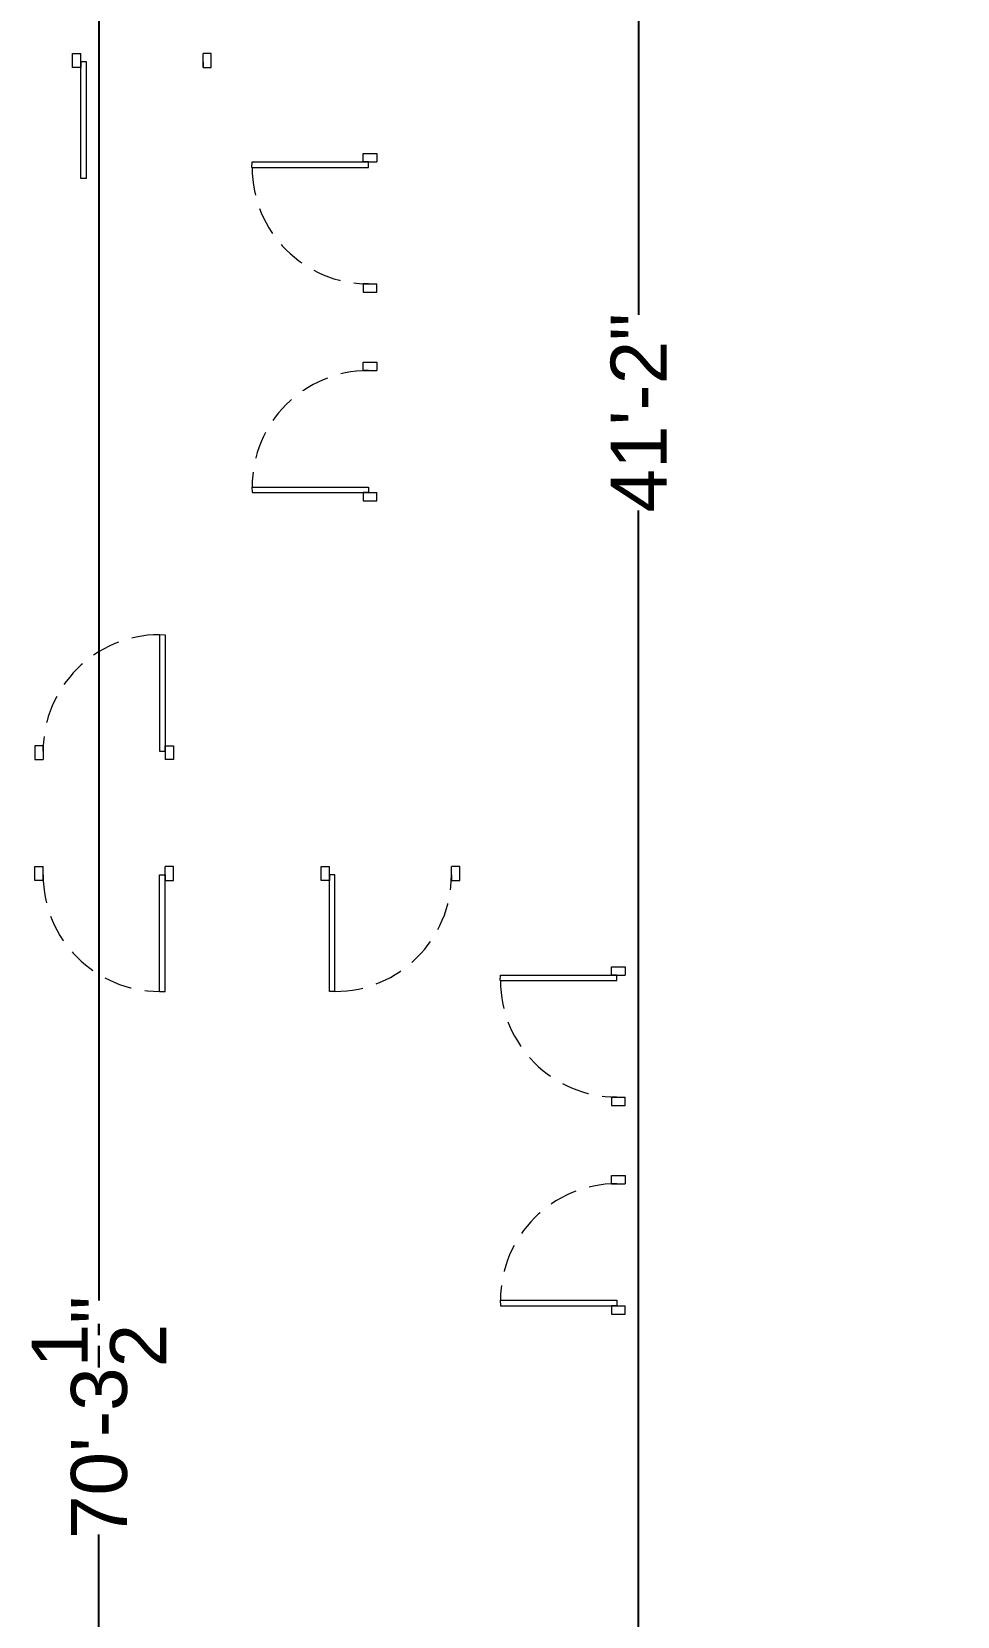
# Model space of a CAD drawing. Header units: inches. Extents: x 845 to 17085, y 908 to 10810.
# Drawn here: x 3752.3 to 3913.3, y 1627.5 to 1903.1 of the extents above; entities that cross this region are included whole.
import ezdxf

# ---------------------------------------------------------------- set-up
doc = ezdxf.new("R2010")
doc.units = ezdxf.units.IN
doc.header["$LTSCALE"] = 15
doc.header["$MEASUREMENT"] = 0
for name, pattern in [('ACAD_ISO04W100', [30.5, 24, -3, 0.5, -3]), ('CONTINUA', [0]), ('DASHED2', [0.375, 0.25, -0.125])]:
    doc.linetypes.add(name, pattern=pattern)
for name, color, linetype, lineweight in [('GRID', 8, 'ACAD_ISO04W100', 5), ('humans', 7, 'Continuous', 15), ('SLD', 140, 'Continuous', 9), ('WIND & DOOR', 160, 'Continuous', 9), ('window and door', 170, 'Continuous', 9)]:
    doc.layers.add(name, color=color, linetype=linetype, lineweight=lineweight)
doc.styles.get("Standard").update_dxf_attribs({"font": 'arial.ttf'})
doc.dimstyles.get("Standard").update_dxf_attribs({"dimtxt": 9.75, "dimasz": 6.25, "dimexe": 0.18, "dimexo": 0.0625, "dimgap": 0.09, "dimtad": 0, "dimdec": 1, "dimzin": 0, "dimdsep": 46, "dimlunit": 4, "dimtxsty": 'Standard', "dimblk": 'ARCHTICK', "dimcen": 0.09, "dimadec": 0, "dimazin": 0, "dimtfac": 1, "dimtdec": 1, "dimtofl": 0, "dimtmove": 0, "dimatfit": 3, "dimldrblk": 'ARCHTICK', "dimfxl": 1, "dimtolj": 1, "dimtzin": 0, "dimlwd": 25, "dimarcsym": 0})

# ---------------------------------------------------------------- blocks, each defined once
blk = doc.blocks.new('_ArchTick')
at = {"layer": 'GRID', "color": 0, "const_width": 0.15}
blk.add_lwpolyline([(-0.5, -0.5), (0.5, 0.5)], dxfattribs=at)
blk = doc.blocks.new('*D354')
at = {"layer": 'Defpoints', "color": 0, "linetype": 'ByBlock', "lineweight": 211, "transparency": 16777216}
for p in [(3917.45, 2083.84), (3857.86, 1589.87), (3917.45, 1589.87)]:
    blk.add_point(p, dxfattribs=at)
at = {"layer": 'humans', "color": 0, "linetype": 'ByBlock', "lineweight": -2, "transparency": 16777216}
for p, q in [((3917.38, 2083.84), (3857.68, 2083.84)), ((3917.38, 1589.87), (3857.68, 1589.87))]:
    blk.add_line(p, q, dxfattribs=at)
at = {"layer": 'humans', "color": 0, "linetype": 'Continuous', "lineweight": 25, "transparency": 16777216}
for p, q in [((3857.86, 2083.84), (3857.86, 1853.89)), ((3857.86, 1589.87), (3857.86, 1819.82))]:
    blk.add_line(p, q, dxfattribs=at)
at = {"layer": 'humans', "color": 0, "linetype": 'ByBlock', "lineweight": 25, "transparency": 16777216, "xscale": 6.25, "yscale": 6.25, "zscale": 6.25}
for p, rotation in [((3857.86, 2083.84), 90), ((3857.86, 1589.87), 270)]:
    blk.add_blockref('_ArchTick', p, dxfattribs=dict(at, rotation=rotation))
at = {"layer": 'humans', "color": 0, "linetype": 'ByBlock', "transparency": 16777216, "insert": (3857.86, 1836.85), "char_height": 9.75, "attachment_point": 5, "rotation": 90}
blk.add_mtext('\\A1;41\'-2"', dxfattribs=at)
blk = doc.blocks.new('*D366')
at = {"layer": 'Defpoints', "color": 0, "linetype": 'DASHED2', "lineweight": 211, "transparency": 16777216}
for p in [(3763.99, 2083.84), (3917.45, 2083.84), (3917.45, 1240.3)]:
    blk.add_point(p, dxfattribs=at)
at = {"layer": 'SLD', "color": 0, "linetype": 'DASHED2', "lineweight": -2, "transparency": 16777216}
for p, q in [((3917.38, 2083.84), (3763.81, 2083.84)), ((3917.38, 1240.3), (3763.81, 1240.3))]:
    blk.add_line(p, q, dxfattribs=at)
at = {"layer": 'SLD', "color": 0, "linetype": 'Continuous', "lineweight": 25, "transparency": 16777216}
for p, q in [((3763.99, 2083.84), (3763.99, 1682.42)), ((3763.99, 1240.3), (3763.99, 1641.72))]:
    blk.add_line(p, q, dxfattribs=at)
at = {"layer": 'SLD', "color": 0, "linetype": 'DASHED2', "lineweight": 25, "transparency": 16777216, "xscale": 6.25, "yscale": 6.25, "zscale": 6.25}
for p, rotation in [((3763.99, 2083.84), 90), ((3763.99, 1240.3), 270)]:
    blk.add_blockref('_ArchTick', p, dxfattribs=dict(at, rotation=rotation))
at = {"layer": 'SLD', "color": 0, "linetype": 'DASHED2', "lineweight": 30, "transparency": 16777216, "insert": (3763.99, 1662.07), "char_height": 9.75, "attachment_point": 5, "rotation": 90}
blk.add_mtext('\\A1;70\'-3{\\H1x;\\S1/2;}"', dxfattribs=at)

msp = doc.modelspace()

# ---------------------------------------------------------------- linework, layer by layer
at = {"layer": 'WIND & DOOR', "color": 18, "linetype": 'CONTINUA', "lineweight": 9, "ltscale": 0.4, "true_color": 0x000000}
for p, q in [((3783.53, 1899.34), (3782.09, 1899.34)), ((3782.09, 1896.92), (3783.53, 1896.92)), ((3809.92, 1859.25), (3809.92, 1857.8)), ((3812.33, 1857.8), (3812.33, 1859.25)), ((3809.92, 1844.19), (3809.92, 1845.64)), ((3812.33, 1845.64), (3812.33, 1844.19)), ((3754.27, 1778.94), (3752.82, 1778.94)), ((3752.82, 1776.53), (3754.27, 1776.53)), ((3752.82, 1757.9), (3754.27, 1757.9)), ((3826.74, 1757.9), (3825.29, 1757.9)), ((3754.27, 1755.49), (3752.82, 1755.49)), ((3825.29, 1755.49), (3826.74, 1755.49)), ((3853.12, 1717.81), (3853.12, 1716.37)), ((3855.53, 1716.37), (3855.53, 1717.81)), ((3853.12, 1702.75), (3853.12, 1704.2)), ((3855.53, 1704.2), (3855.53, 1702.75))]:
    msp.add_line(p, q, dxfattribs=at)
at = {"layer": 'WIND & DOOR', "color": 18, "linetype": 'ByBlock', "true_color": 0x000000}
for p, q in [((3782.09, 1896.92), (3782.09, 1899.34)), ((3809.92, 1859.25), (3812.33, 1859.25)), ((3809.92, 1844.19), (3812.33, 1844.19)), ((3754.27, 1778.94), (3754.27, 1776.53)), ((3754.27, 1755.49), (3754.27, 1757.9)), ((3825.29, 1755.49), (3825.29, 1757.9)), ((3853.12, 1717.81), (3855.53, 1717.81)), ((3853.12, 1702.75), (3855.53, 1702.75))]:
    msp.add_line(p, q, dxfattribs=at)
at = {"layer": 'WIND & DOOR', "linetype": 'CONTINUA', "lineweight": 9, "ltscale": 0.4}
for p, q in [((3761.82, 1897.89), (3760.86, 1897.89)), ((3760.86, 1897.89), (3760.86, 1896.92)), ((3760.86, 1877.62), (3760.86, 1897.89)), ((3761.82, 1877.62), (3761.82, 1897.89)), ((3782.09, 1897.89), (3782.09, 1896.92)), ((3790.59, 1879.52), (3790.62, 1880.48)), ((3790.62, 1880.48), (3810.88, 1880.48)), ((3810.88, 1880.48), (3809.92, 1880.48)), ((3810.88, 1879.52), (3810.88, 1880.48)), ((3761.82, 1877.6), (3760.86, 1877.62)), ((3790.62, 1879.52), (3810.88, 1879.52)), ((3810.88, 1859.25), (3809.92, 1859.25)), ((3810.88, 1844.19), (3809.92, 1844.19)), ((3790.59, 1823.93), (3790.62, 1822.96)), ((3790.62, 1823.93), (3810.88, 1823.93)), ((3790.62, 1822.96), (3810.88, 1822.96)), ((3810.88, 1822.96), (3809.92, 1822.96)), ((3810.88, 1823.93), (3810.88, 1822.96)), ((3774.53, 1798.27), (3775.5, 1798.24)), ((3774.53, 1798.24), (3774.53, 1777.98)), ((3775.5, 1798.24), (3775.5, 1777.98)), ((3754.27, 1777.98), (3754.27, 1778.94)), ((3774.53, 1777.98), (3775.5, 1777.98)), ((3775.5, 1777.98), (3775.5, 1778.94)), ((3754.27, 1756.45), (3754.27, 1755.49)), ((3774.53, 1756.45), (3775.5, 1756.45)), ((3774.53, 1736.19), (3774.53, 1756.45)), ((3775.5, 1756.45), (3775.5, 1755.49)), ((3775.5, 1736.19), (3775.5, 1756.45)), ((3805.03, 1756.45), (3804.06, 1756.45)), ((3804.06, 1756.45), (3804.06, 1755.49)), ((3804.06, 1736.19), (3804.06, 1756.45)), ((3805.03, 1736.19), (3805.03, 1756.45)), ((3825.29, 1756.45), (3825.29, 1755.49)), ((3833.8, 1738.08), (3833.82, 1739.04)), ((3833.82, 1739.04), (3854.09, 1739.04)), ((3833.82, 1738.08), (3854.09, 1738.08)), ((3854.09, 1739.04), (3853.12, 1739.04)), ((3854.09, 1738.08), (3854.09, 1739.04)), ((3774.53, 1736.16), (3775.5, 1736.19)), ((3805.03, 1736.16), (3804.06, 1736.19)), ((3854.09, 1717.81), (3853.12, 1717.81)), ((3854.09, 1702.75), (3853.12, 1702.75)), ((3833.8, 1682.49), (3833.82, 1681.52)), ((3833.82, 1682.49), (3854.09, 1682.49)), ((3833.82, 1681.52), (3854.09, 1681.52)), ((3854.09, 1681.52), (3853.12, 1681.52)), ((3854.09, 1682.49), (3854.09, 1681.52))]:
    msp.add_line(p, q, dxfattribs=at)
at = {"layer": 'WIND & DOOR', "linetype": 'DASHED2', "lineweight": 9, "ltscale": 1.3}
for centre, start, end in [((3810.88, 1879.52), 180, 270), ((3810.88, 1823.93), 90, 180), ((3774.53, 1777.98), 90, 180), ((3774.53, 1756.45), 180, 270), ((3805.03, 1756.45), 270, 0), ((3854.09, 1738.08), 180, 270), ((3854.09, 1682.49), 90, 180)]:
    msp.add_arc(centre, 20.26, start, end, dxfattribs=at)
at = {"layer": 'window and door', "color": 18, "linetype": 'CONTINUA', "lineweight": 9, "ltscale": 0.4, "true_color": 0x000000}
for p, q in [((3759.41, 1899.34), (3760.86, 1899.34)), ((3760.86, 1896.92), (3759.41, 1896.92)), ((3809.92, 1880.48), (3809.92, 1881.93)), ((3812.33, 1881.93), (3812.33, 1880.48)), ((3809.92, 1822.96), (3809.92, 1821.51)), ((3812.33, 1821.51), (3812.33, 1822.96)), ((3775.5, 1778.94), (3776.94, 1778.94)), ((3776.94, 1776.53), (3775.5, 1776.53)), ((3776.94, 1757.9), (3775.5, 1757.9)), ((3802.61, 1757.9), (3804.06, 1757.9)), ((3775.5, 1755.49), (3776.94, 1755.49)), ((3804.06, 1755.49), (3802.61, 1755.49)), ((3853.12, 1739.04), (3853.12, 1740.49)), ((3855.53, 1740.49), (3855.53, 1739.05)), ((3853.12, 1681.52), (3853.12, 1680.08)), ((3855.53, 1680.08), (3855.53, 1681.52))]:
    msp.add_line(p, q, dxfattribs=at)
at = {"layer": 'window and door', "color": 18, "linetype": 'ByBlock', "true_color": 0x000000}
for p, q in [((3759.41, 1896.92), (3759.41, 1899.34)), ((3760.86, 1896.92), (3760.86, 1899.34)), ((3783.53, 1896.92), (3783.53, 1899.34)), ((3809.92, 1881.93), (3812.33, 1881.93)), ((3809.92, 1880.48), (3812.33, 1880.48)), ((3809.92, 1857.8), (3812.33, 1857.8)), ((3809.92, 1845.64), (3812.33, 1845.64)), ((3809.92, 1822.96), (3812.33, 1822.96)), ((3809.92, 1821.51), (3812.33, 1821.51)), ((3752.82, 1778.94), (3752.82, 1776.53)), ((3775.5, 1778.94), (3775.5, 1776.53)), ((3776.94, 1778.94), (3776.94, 1776.53)), ((3752.82, 1755.49), (3752.82, 1757.9)), ((3775.5, 1755.49), (3775.5, 1757.9)), ((3776.94, 1755.49), (3776.94, 1757.9)), ((3802.61, 1755.49), (3802.61, 1757.9)), ((3804.06, 1755.49), (3804.06, 1757.9)), ((3826.74, 1755.49), (3826.74, 1757.9)), ((3853.12, 1740.49), (3855.53, 1740.49)), ((3853.12, 1739.04), (3855.53, 1739.04)), ((3853.12, 1716.37), (3855.53, 1716.37)), ((3853.12, 1704.2), (3855.53, 1704.2)), ((3853.12, 1681.52), (3855.53, 1681.52)), ((3853.12, 1680.08), (3855.53, 1680.08))]:
    msp.add_line(p, q, dxfattribs=at)

# ---------------------------------------------------------------- dimensions: what is measured, and where the dimension line sits
at = {"layer": 'humans', "linetype": 'ByBlock'}
dim = msp.add_aligned_dim(p1=(3917.45, 2083.84), p2=(3917.45, 1589.87), distance=-59.59, dimstyle='Standard', dxfattribs=at)
dim.commit()
dim.dimension.update_dxf_attribs({"geometry": '*D354', "text_midpoint": (3857.86, 1836.85)})
at = {"layer": 'SLD', "linetype": 'DASHED2', "lineweight": 30}
dim = msp.add_aligned_dim(p1=(3917.45, 1240.3), p2=(3917.45, 2083.84), distance=153.46, dimstyle='Standard', dxfattribs=at)
dim.commit()
dim.dimension.update_dxf_attribs({"geometry": '*D366', "text_midpoint": (3763.99, 1662.07)})

doc.saveas('drawing.dxf')
